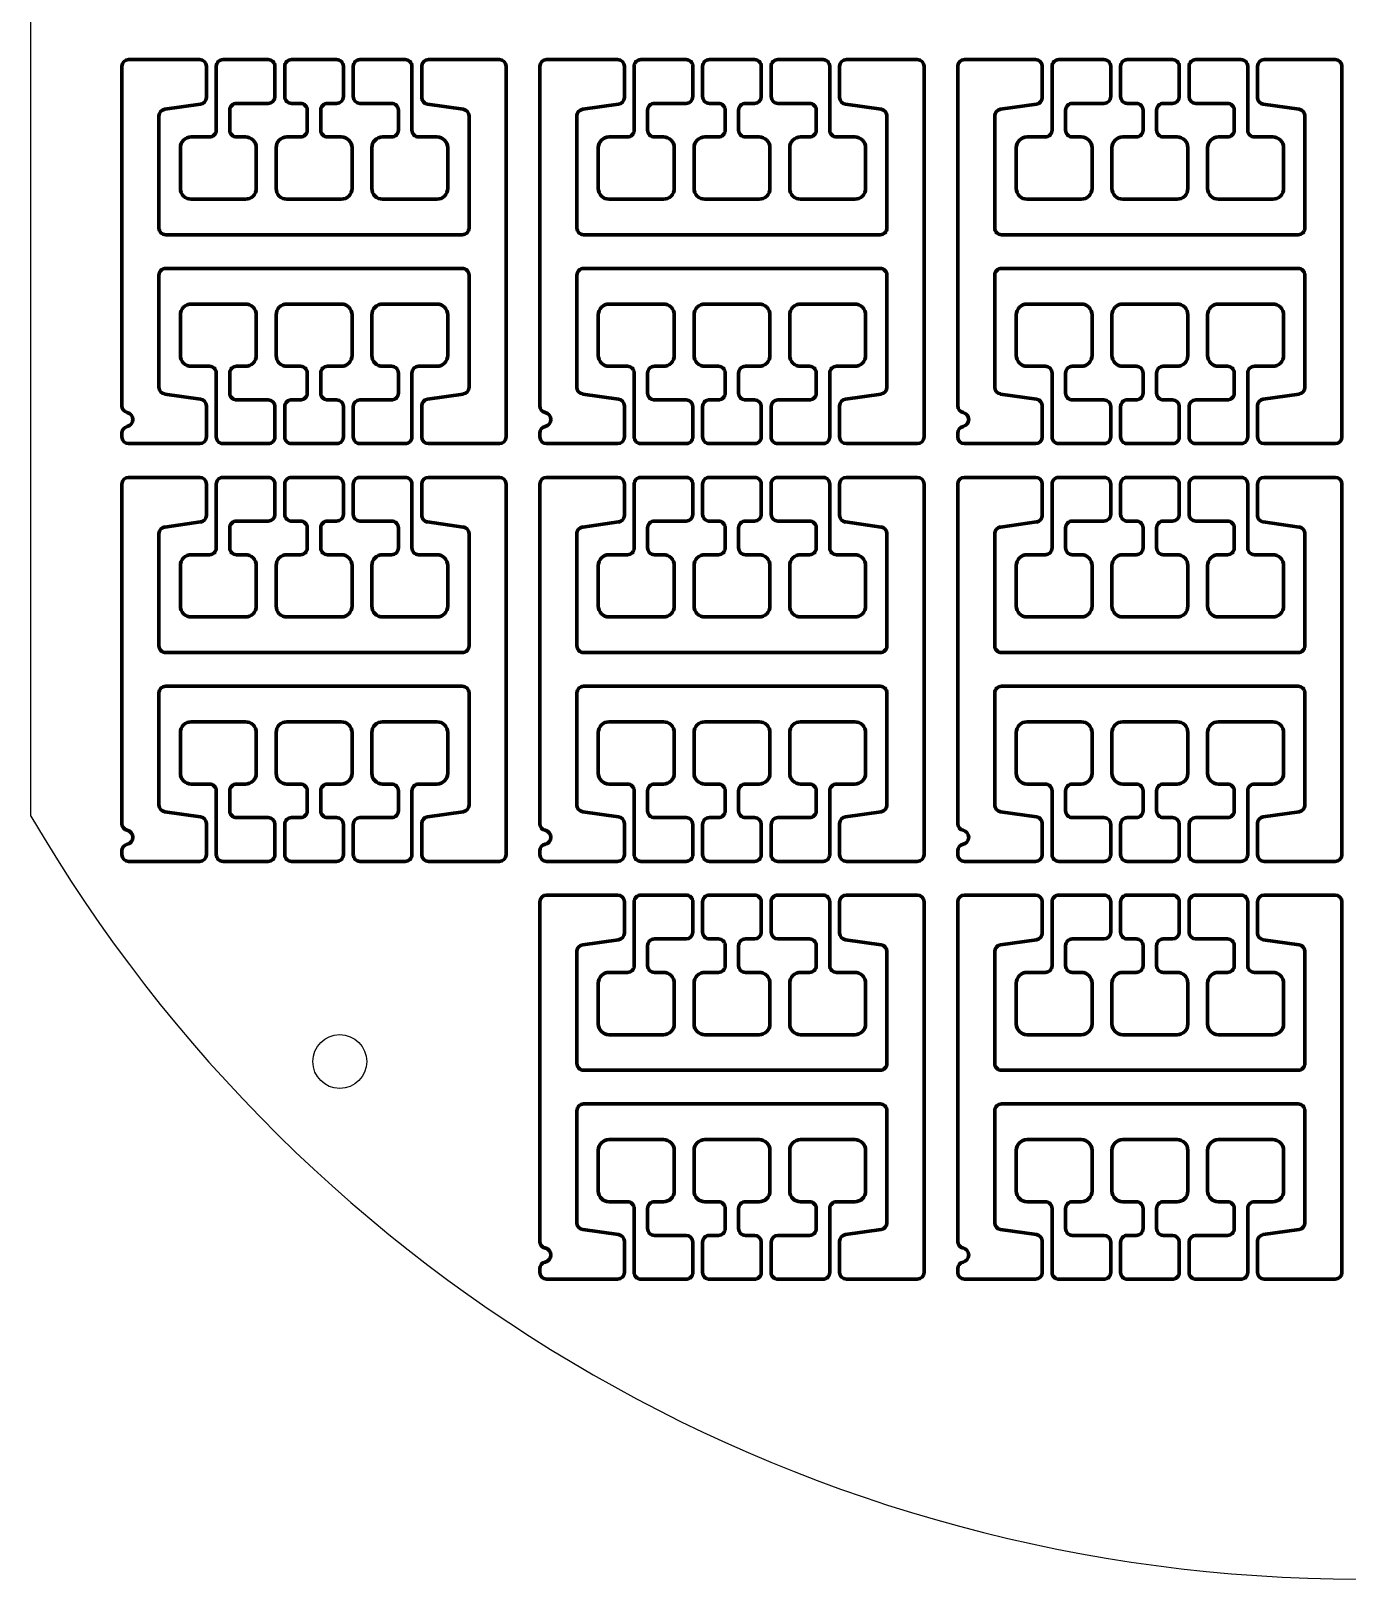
# Model space of a CAD drawing. Header units: millimetres. Extents: x 2005 to 2202, y 1694 to 1922.
# Drawn here: x 2005.4 to 2103, y 1693.7 to 1808.6 of the extents above; entities that cross this region are included whole.
import ezdxf

# ---------------------------------------------------------------- set-up
doc = ezdxf.new("R2010")
doc.units = ezdxf.units.MM
doc.layers.add('mask_hole', color=100, linetype='Continuous')
doc.layers.add('mask_outline', color=10, linetype='Continuous')
doc.layers.add('mask_stencil', color=30, linetype='Continuous', lineweight=70)

msp = doc.modelspace()

# ---------------------------------------------------------------- linework, layer by layer
at = {"layer": 'mask_hole'}
msp.add_circle((2028.3, 1732.13), 2, dxfattribs=at)
at = {"layer": 'mask_outline'}
msp.add_line((2005.39, 1750.33), (2005.39, 1865.13), dxfattribs=at)
msp.add_arc((2103.89, 1807.73), 114, 210.2314, 329.7768, dxfattribs=at)
at = {"layer": 'mask_stencil'}
for p, q in [((2012.14, 1780.78), (2012.14, 1805.98)), ((2012.64, 1806.48), (2017.91, 1806.48)), ((2018.41, 1805.98), (2018.41, 1803.66)), ((2034.38, 1805.98), (2034.38, 1803.66)), ((2040.14, 1806.48), (2034.88, 1806.48)), ((2040.64, 1778.48), (2040.64, 1805.98)), ((2043.14, 1780.78), (2043.14, 1805.98)), ((2043.64, 1806.48), (2048.91, 1806.48)), ((2049.41, 1805.98), (2049.41, 1803.66)), ((2065.38, 1805.98), (2065.38, 1803.66)), ((2071.14, 1806.48), (2065.88, 1806.48)), ((2071.64, 1778.48), (2071.64, 1805.98)), ((2074.14, 1780.78), (2074.14, 1805.98)), ((2074.64, 1806.48), (2079.91, 1806.48)), ((2080.41, 1805.98), (2080.41, 1803.66)), ((2096.38, 1805.98), (2096.38, 1803.66)), ((2102.14, 1806.48), (2096.88, 1806.48)), ((2102.64, 1778.48), (2102.64, 1805.98)), ((2015.32, 1802.79), (2017.98, 1803.17)), ((2037.46, 1802.79), (2034.81, 1803.17)), ((2046.32, 1802.79), (2048.98, 1803.17)), ((2068.46, 1802.79), (2065.81, 1803.17)), ((2077.32, 1802.79), (2079.98, 1803.17)), ((2099.46, 1802.79), (2096.81, 1803.17)), ((2014.89, 1793.98), (2014.89, 1802.3)), ((2037.89, 1793.98), (2037.89, 1802.3)), ((2045.89, 1793.98), (2045.89, 1802.3)), ((2068.89, 1793.98), (2068.89, 1802.3)), ((2076.89, 1793.98), (2076.89, 1802.3)), ((2099.89, 1793.98), (2099.89, 1802.3)), ((2015.39, 1793.48), (2037.39, 1793.48)), ((2046.39, 1793.48), (2068.39, 1793.48)), ((2077.39, 1793.48), (2099.39, 1793.48)), ((2037.39, 1790.98), (2015.39, 1790.98)), ((2068.39, 1790.98), (2046.39, 1790.98)), ((2099.39, 1790.98), (2077.39, 1790.98)), ((2014.89, 1790.48), (2014.89, 1782.16)), ((2037.89, 1790.48), (2037.89, 1782.16)), ((2045.89, 1790.48), (2045.89, 1782.16)), ((2068.89, 1790.48), (2068.89, 1782.16)), ((2076.89, 1790.48), (2076.89, 1782.16)), ((2099.89, 1790.48), (2099.89, 1782.16)), ((2015.32, 1781.66), (2017.98, 1781.29)), ((2018.41, 1778.48), (2018.41, 1780.79)), ((2034.38, 1778.48), (2034.38, 1780.79)), ((2037.46, 1781.66), (2034.81, 1781.29)), ((2046.32, 1781.66), (2048.98, 1781.29)), ((2049.41, 1778.48), (2049.41, 1780.79)), ((2065.38, 1778.48), (2065.38, 1780.79)), ((2068.46, 1781.66), (2065.81, 1781.29)), ((2077.32, 1781.66), (2079.98, 1781.29)), ((2080.41, 1778.48), (2080.41, 1780.79)), ((2096.38, 1778.48), (2096.38, 1780.79)), ((2099.46, 1781.66), (2096.81, 1781.29)), ((2012.14, 1778.48), (2012.14, 1778.76)), ((2043.14, 1778.48), (2043.14, 1778.76)), ((2074.14, 1778.48), (2074.14, 1778.76)), ((2012.64, 1777.98), (2017.91, 1777.98)), ((2040.14, 1777.98), (2034.88, 1777.98)), ((2043.64, 1777.98), (2048.91, 1777.98)), ((2071.14, 1777.98), (2065.88, 1777.98)), ((2074.64, 1777.98), (2079.91, 1777.98)), ((2102.14, 1777.98), (2096.88, 1777.98)), ((2012.14, 1749.78), (2012.14, 1774.98)), ((2012.64, 1775.48), (2017.91, 1775.48)), ((2018.41, 1774.98), (2018.41, 1772.66)), ((2034.38, 1774.98), (2034.38, 1772.66)), ((2040.14, 1775.48), (2034.88, 1775.48)), ((2040.64, 1747.48), (2040.64, 1774.98)), ((2043.14, 1749.78), (2043.14, 1774.98)), ((2043.64, 1775.48), (2048.91, 1775.48)), ((2049.41, 1774.98), (2049.41, 1772.66)), ((2065.38, 1774.98), (2065.38, 1772.66)), ((2071.14, 1775.48), (2065.88, 1775.48)), ((2071.64, 1747.48), (2071.64, 1774.98)), ((2074.14, 1749.78), (2074.14, 1774.98)), ((2074.64, 1775.48), (2079.91, 1775.48)), ((2080.41, 1774.98), (2080.41, 1772.66)), ((2096.38, 1774.98), (2096.38, 1772.66)), ((2102.14, 1775.48), (2096.88, 1775.48)), ((2102.64, 1747.48), (2102.64, 1774.98)), ((2015.32, 1771.79), (2017.98, 1772.17)), ((2037.46, 1771.79), (2034.81, 1772.17)), ((2046.32, 1771.79), (2048.98, 1772.17)), ((2068.46, 1771.79), (2065.81, 1772.17)), ((2077.32, 1771.79), (2079.98, 1772.17)), ((2099.46, 1771.79), (2096.81, 1772.17)), ((2014.89, 1762.98), (2014.89, 1771.3)), ((2037.89, 1762.98), (2037.89, 1771.3)), ((2045.89, 1762.98), (2045.89, 1771.3)), ((2068.89, 1762.98), (2068.89, 1771.3)), ((2076.89, 1762.98), (2076.89, 1771.3)), ((2099.89, 1762.98), (2099.89, 1771.3)), ((2015.39, 1762.48), (2037.39, 1762.48)), ((2046.39, 1762.48), (2068.39, 1762.48)), ((2077.39, 1762.48), (2099.39, 1762.48)), ((2037.39, 1759.98), (2015.39, 1759.98)), ((2068.39, 1759.98), (2046.39, 1759.98)), ((2099.39, 1759.98), (2077.39, 1759.98)), ((2014.89, 1759.48), (2014.89, 1751.16)), ((2037.89, 1759.48), (2037.89, 1751.16)), ((2045.89, 1759.48), (2045.89, 1751.16)), ((2068.89, 1759.48), (2068.89, 1751.16)), ((2076.89, 1759.48), (2076.89, 1751.16)), ((2099.89, 1759.48), (2099.89, 1751.16)), ((2015.32, 1750.66), (2017.98, 1750.29)), ((2018.41, 1747.48), (2018.41, 1749.79)), ((2034.38, 1747.48), (2034.38, 1749.79)), ((2037.46, 1750.66), (2034.81, 1750.29)), ((2046.32, 1750.66), (2048.98, 1750.29)), ((2049.41, 1747.48), (2049.41, 1749.79)), ((2065.38, 1747.48), (2065.38, 1749.79)), ((2068.46, 1750.66), (2065.81, 1750.29)), ((2077.32, 1750.66), (2079.98, 1750.29)), ((2080.41, 1747.48), (2080.41, 1749.79)), ((2096.38, 1747.48), (2096.38, 1749.79)), ((2099.46, 1750.66), (2096.81, 1750.29)), ((2012.14, 1747.48), (2012.14, 1747.76)), ((2043.14, 1747.48), (2043.14, 1747.76)), ((2074.14, 1747.48), (2074.14, 1747.76)), ((2012.64, 1746.98), (2017.91, 1746.98)), ((2040.14, 1746.98), (2034.88, 1746.98)), ((2043.64, 1746.98), (2048.91, 1746.98)), ((2071.14, 1746.98), (2065.88, 1746.98)), ((2074.64, 1746.98), (2079.91, 1746.98)), ((2102.14, 1746.98), (2096.88, 1746.98)), ((2043.14, 1718.78), (2043.14, 1743.98)), ((2043.64, 1744.48), (2048.91, 1744.48)), ((2049.41, 1743.98), (2049.41, 1741.66)), ((2065.38, 1743.98), (2065.38, 1741.66)), ((2071.14, 1744.48), (2065.88, 1744.48)), ((2071.64, 1716.48), (2071.64, 1743.98)), ((2074.14, 1718.78), (2074.14, 1743.98)), ((2074.64, 1744.48), (2079.91, 1744.48)), ((2080.41, 1743.98), (2080.41, 1741.66)), ((2096.38, 1743.98), (2096.38, 1741.66)), ((2102.14, 1744.48), (2096.88, 1744.48)), ((2102.64, 1716.48), (2102.64, 1743.98)), ((2046.32, 1740.79), (2048.98, 1741.17)), ((2068.46, 1740.79), (2065.81, 1741.17)), ((2077.32, 1740.79), (2079.98, 1741.17)), ((2099.46, 1740.79), (2096.81, 1741.17)), ((2045.89, 1731.98), (2045.89, 1740.3)), ((2068.89, 1731.98), (2068.89, 1740.3)), ((2076.89, 1731.98), (2076.89, 1740.3)), ((2099.89, 1731.98), (2099.89, 1740.3)), ((2046.39, 1731.48), (2068.39, 1731.48)), ((2077.39, 1731.48), (2099.39, 1731.48)), ((2068.39, 1728.98), (2046.39, 1728.98)), ((2099.39, 1728.98), (2077.39, 1728.98)), ((2045.89, 1728.48), (2045.89, 1720.16)), ((2068.89, 1728.48), (2068.89, 1720.16)), ((2076.89, 1728.48), (2076.89, 1720.16)), ((2099.89, 1728.48), (2099.89, 1720.16)), ((2046.32, 1719.66), (2048.98, 1719.29)), ((2049.41, 1716.48), (2049.41, 1718.79)), ((2065.38, 1716.48), (2065.38, 1718.79)), ((2068.46, 1719.66), (2065.81, 1719.29)), ((2077.32, 1719.66), (2079.98, 1719.29)), ((2080.41, 1716.48), (2080.41, 1718.79)), ((2096.38, 1716.48), (2096.38, 1718.79)), ((2099.46, 1719.66), (2096.81, 1719.29)), ((2043.14, 1716.48), (2043.14, 1716.76)), ((2074.14, 1716.48), (2074.14, 1716.76)), ((2043.64, 1715.98), (2048.91, 1715.98)), ((2071.14, 1715.98), (2065.88, 1715.98)), ((2074.64, 1715.98), (2079.91, 1715.98)), ((2102.14, 1715.98), (2096.88, 1715.98))]:
    msp.add_line(p, q, dxfattribs=at)
for points in [[(2021.31, 1796.12), (2017.28, 1796.12, -0.414214), (2016.48, 1796.92), (2016.48, 1799.94, -0.414214), (2017.28, 1800.74), (2018.64, 1800.74, 0.414214), (2019.14, 1801.24), (2019.14, 1802.73), (2019.14, 1803.23), (2019.14, 1805.98, -0.414214), (2019.64, 1806.48), (2022.99, 1806.48, -0.414214), (2023.49, 1805.98), (2023.49, 1803.73, -0.414213), (2022.99, 1803.23), (2020.64, 1803.23, 0.414214), (2020.14, 1802.73), (2020.14, 1801.24, 0.414214), (2020.64, 1800.74), (2021.31, 1800.74, -0.414214), (2022.11, 1799.94), (2022.11, 1796.92, -0.414214)], [(2028.41, 1796.12), (2024.38, 1796.12, -0.414214), (2023.58, 1796.92), (2023.58, 1799.94, -0.414214), (2024.38, 1800.74), (2025.39, 1800.74, 0.414214), (2025.89, 1801.24), (2025.89, 1802.73, 0.414214), (2025.39, 1803.23), (2024.72, 1803.23, -0.414214), (2024.22, 1803.73), (2024.22, 1805.98, -0.414214), (2024.72, 1806.48), (2028.07, 1806.48, -0.414214), (2028.57, 1805.98), (2028.57, 1803.73, -0.414213), (2028.07, 1803.23), (2027.39, 1803.23, 0.414214), (2026.89, 1802.73), (2026.89, 1801.24, 0.414214), (2027.39, 1800.74), (2028.41, 1800.74, -0.414214), (2029.21, 1799.94), (2029.21, 1796.92, -0.414214)], [(2031.48, 1796.12), (2035.51, 1796.12, 0.414214), (2036.31, 1796.92), (2036.31, 1799.94, 0.414214), (2035.51, 1800.74), (2034.15, 1800.74, -0.414214), (2033.65, 1801.24), (2033.65, 1802.73), (2033.65, 1803.23), (2033.65, 1805.98, 0.414214), (2033.15, 1806.48), (2029.8, 1806.48, 0.414214), (2029.3, 1805.98), (2029.3, 1803.73, 0.414213), (2029.8, 1803.23), (2032.15, 1803.23, -0.414214), (2032.65, 1802.73), (2032.65, 1801.24, -0.414214), (2032.15, 1800.74), (2031.48, 1800.74, 0.414214), (2030.68, 1799.94), (2030.68, 1796.92, 0.414214)], [(2052.31, 1796.12), (2048.28, 1796.12, -0.414214), (2047.48, 1796.92), (2047.48, 1799.94, -0.414214), (2048.28, 1800.74), (2049.64, 1800.74, 0.414214), (2050.14, 1801.24), (2050.14, 1802.73), (2050.14, 1803.23), (2050.14, 1805.98, -0.414214), (2050.64, 1806.48), (2053.99, 1806.48, -0.414214), (2054.49, 1805.98), (2054.49, 1803.73, -0.414213), (2053.99, 1803.23), (2051.64, 1803.23, 0.414214), (2051.14, 1802.73), (2051.14, 1801.24, 0.414214), (2051.64, 1800.74), (2052.31, 1800.74, -0.414214), (2053.11, 1799.94), (2053.11, 1796.92, -0.414214)], [(2059.41, 1796.12), (2055.38, 1796.12, -0.414214), (2054.58, 1796.92), (2054.58, 1799.94, -0.414214), (2055.38, 1800.74), (2056.39, 1800.74, 0.414214), (2056.89, 1801.24), (2056.89, 1802.73, 0.414214), (2056.39, 1803.23), (2055.72, 1803.23, -0.414214), (2055.22, 1803.73), (2055.22, 1805.98, -0.414214), (2055.72, 1806.48), (2059.07, 1806.48, -0.414214), (2059.57, 1805.98), (2059.57, 1803.73, -0.414213), (2059.07, 1803.23), (2058.39, 1803.23, 0.414214), (2057.89, 1802.73), (2057.89, 1801.24, 0.414214), (2058.39, 1800.74), (2059.41, 1800.74, -0.414214), (2060.21, 1799.94), (2060.21, 1796.92, -0.414214)], [(2062.48, 1796.12), (2066.51, 1796.12, 0.414214), (2067.31, 1796.92), (2067.31, 1799.94, 0.414214), (2066.51, 1800.74), (2065.15, 1800.74, -0.414214), (2064.65, 1801.24), (2064.65, 1802.73), (2064.65, 1803.23), (2064.65, 1805.98, 0.414214), (2064.15, 1806.48), (2060.8, 1806.48, 0.414214), (2060.3, 1805.98), (2060.3, 1803.73, 0.414213), (2060.8, 1803.23), (2063.15, 1803.23, -0.414214), (2063.65, 1802.73), (2063.65, 1801.24, -0.414214), (2063.15, 1800.74), (2062.48, 1800.74, 0.414214), (2061.68, 1799.94), (2061.68, 1796.92, 0.414214)], [(2083.31, 1796.12), (2079.28, 1796.12, -0.414214), (2078.48, 1796.92), (2078.48, 1799.94, -0.414214), (2079.28, 1800.74), (2080.64, 1800.74, 0.414214), (2081.14, 1801.24), (2081.14, 1802.73), (2081.14, 1803.23), (2081.14, 1805.98, -0.414214), (2081.64, 1806.48), (2084.99, 1806.48, -0.414214), (2085.49, 1805.98), (2085.49, 1803.73, -0.414213), (2084.99, 1803.23), (2082.64, 1803.23, 0.414214), (2082.14, 1802.73), (2082.14, 1801.24, 0.414214), (2082.64, 1800.74), (2083.31, 1800.74, -0.414214), (2084.11, 1799.94), (2084.11, 1796.92, -0.414214)], [(2090.41, 1796.12), (2086.38, 1796.12, -0.414214), (2085.58, 1796.92), (2085.58, 1799.94, -0.414214), (2086.38, 1800.74), (2087.39, 1800.74, 0.414214), (2087.89, 1801.24), (2087.89, 1802.73, 0.414214), (2087.39, 1803.23), (2086.72, 1803.23, -0.414214), (2086.22, 1803.73), (2086.22, 1805.98, -0.414214), (2086.72, 1806.48), (2090.07, 1806.48, -0.414214), (2090.57, 1805.98), (2090.57, 1803.73, -0.414213), (2090.07, 1803.23), (2089.39, 1803.23, 0.414214), (2088.89, 1802.73), (2088.89, 1801.24, 0.414214), (2089.39, 1800.74), (2090.41, 1800.74, -0.414214), (2091.21, 1799.94), (2091.21, 1796.92, -0.414214)], [(2093.48, 1796.12), (2097.51, 1796.12, 0.414214), (2098.31, 1796.92), (2098.31, 1799.94, 0.414214), (2097.51, 1800.74), (2096.15, 1800.74, -0.414214), (2095.65, 1801.24), (2095.65, 1802.73), (2095.65, 1803.23), (2095.65, 1805.98, 0.414214), (2095.15, 1806.48), (2091.8, 1806.48, 0.414214), (2091.3, 1805.98), (2091.3, 1803.73, 0.414213), (2091.8, 1803.23), (2094.15, 1803.23, -0.414214), (2094.65, 1802.73), (2094.65, 1801.24, -0.414214), (2094.15, 1800.74), (2093.48, 1800.74, 0.414214), (2092.68, 1799.94), (2092.68, 1796.92, 0.414214)], [(2021.31, 1788.34), (2017.28, 1788.34, 0.414214), (2016.48, 1787.54), (2016.48, 1784.52, 0.414214), (2017.28, 1783.72), (2018.64, 1783.72, -0.414214), (2019.14, 1783.22), (2019.14, 1781.73), (2019.14, 1781.23), (2019.14, 1778.48, 0.414214), (2019.64, 1777.98), (2022.99, 1777.98, 0.414214), (2023.49, 1778.48), (2023.49, 1780.73, 0.414213), (2022.99, 1781.23), (2020.64, 1781.23, -0.414214), (2020.14, 1781.73), (2020.14, 1783.22, -0.414214), (2020.64, 1783.72), (2021.31, 1783.72, 0.414214), (2022.11, 1784.52), (2022.11, 1787.54, 0.414214)], [(2028.41, 1788.34), (2024.38, 1788.34, 0.414214), (2023.58, 1787.54), (2023.58, 1784.52, 0.414214), (2024.38, 1783.72), (2025.39, 1783.72, -0.414214), (2025.89, 1783.22), (2025.89, 1781.73, -0.414214), (2025.39, 1781.23), (2024.72, 1781.23, 0.414214), (2024.22, 1780.73), (2024.22, 1778.48, 0.414214), (2024.72, 1777.98), (2028.07, 1777.98, 0.414214), (2028.57, 1778.48), (2028.57, 1780.73, 0.414213), (2028.07, 1781.23), (2027.39, 1781.23, -0.414214), (2026.89, 1781.73), (2026.89, 1783.22, -0.414214), (2027.39, 1783.72), (2028.41, 1783.72, 0.414214), (2029.21, 1784.52), (2029.21, 1787.54, 0.414214)], [(2031.48, 1788.34), (2035.51, 1788.34, -0.414214), (2036.31, 1787.54), (2036.31, 1784.52, -0.414214), (2035.51, 1783.72), (2034.15, 1783.72, 0.414214), (2033.65, 1783.22), (2033.65, 1781.73), (2033.65, 1781.23), (2033.65, 1778.48, -0.414214), (2033.15, 1777.98), (2029.8, 1777.98, -0.414214), (2029.3, 1778.48), (2029.3, 1780.73, -0.414213), (2029.8, 1781.23), (2032.15, 1781.23, 0.414214), (2032.65, 1781.73), (2032.65, 1783.22, 0.414214), (2032.15, 1783.72), (2031.48, 1783.72, -0.414214), (2030.68, 1784.52), (2030.68, 1787.54, -0.414214)], [(2052.31, 1788.34), (2048.28, 1788.34, 0.414214), (2047.48, 1787.54), (2047.48, 1784.52, 0.414214), (2048.28, 1783.72), (2049.64, 1783.72, -0.414214), (2050.14, 1783.22), (2050.14, 1781.73), (2050.14, 1781.23), (2050.14, 1778.48, 0.414214), (2050.64, 1777.98), (2053.99, 1777.98, 0.414214), (2054.49, 1778.48), (2054.49, 1780.73, 0.414213), (2053.99, 1781.23), (2051.64, 1781.23, -0.414214), (2051.14, 1781.73), (2051.14, 1783.22, -0.414214), (2051.64, 1783.72), (2052.31, 1783.72, 0.414214), (2053.11, 1784.52), (2053.11, 1787.54, 0.414214)], [(2059.41, 1788.34), (2055.38, 1788.34, 0.414214), (2054.58, 1787.54), (2054.58, 1784.52, 0.414214), (2055.38, 1783.72), (2056.39, 1783.72, -0.414214), (2056.89, 1783.22), (2056.89, 1781.73, -0.414214), (2056.39, 1781.23), (2055.72, 1781.23, 0.414214), (2055.22, 1780.73), (2055.22, 1778.48, 0.414214), (2055.72, 1777.98), (2059.07, 1777.98, 0.414214), (2059.57, 1778.48), (2059.57, 1780.73, 0.414213), (2059.07, 1781.23), (2058.39, 1781.23, -0.414214), (2057.89, 1781.73), (2057.89, 1783.22, -0.414214), (2058.39, 1783.72), (2059.41, 1783.72, 0.414214), (2060.21, 1784.52), (2060.21, 1787.54, 0.414214)], [(2062.48, 1788.34), (2066.51, 1788.34, -0.414214), (2067.31, 1787.54), (2067.31, 1784.52, -0.414214), (2066.51, 1783.72), (2065.15, 1783.72, 0.414214), (2064.65, 1783.22), (2064.65, 1781.73), (2064.65, 1781.23), (2064.65, 1778.48, -0.414214), (2064.15, 1777.98), (2060.8, 1777.98, -0.414214), (2060.3, 1778.48), (2060.3, 1780.73, -0.414213), (2060.8, 1781.23), (2063.15, 1781.23, 0.414214), (2063.65, 1781.73), (2063.65, 1783.22, 0.414214), (2063.15, 1783.72), (2062.48, 1783.72, -0.414214), (2061.68, 1784.52), (2061.68, 1787.54, -0.414214)], [(2083.31, 1788.34), (2079.28, 1788.34, 0.414214), (2078.48, 1787.54), (2078.48, 1784.52, 0.414214), (2079.28, 1783.72), (2080.64, 1783.72, -0.414214), (2081.14, 1783.22), (2081.14, 1781.73), (2081.14, 1781.23), (2081.14, 1778.48, 0.414214), (2081.64, 1777.98), (2084.99, 1777.98, 0.414214), (2085.49, 1778.48), (2085.49, 1780.73, 0.414213), (2084.99, 1781.23), (2082.64, 1781.23, -0.414214), (2082.14, 1781.73), (2082.14, 1783.22, -0.414214), (2082.64, 1783.72), (2083.31, 1783.72, 0.414214), (2084.11, 1784.52), (2084.11, 1787.54, 0.414214)], [(2090.41, 1788.34), (2086.38, 1788.34, 0.414214), (2085.58, 1787.54), (2085.58, 1784.52, 0.414214), (2086.38, 1783.72), (2087.39, 1783.72, -0.414214), (2087.89, 1783.22), (2087.89, 1781.73, -0.414214), (2087.39, 1781.23), (2086.72, 1781.23, 0.414214), (2086.22, 1780.73), (2086.22, 1778.48, 0.414214), (2086.72, 1777.98), (2090.07, 1777.98, 0.414214), (2090.57, 1778.48), (2090.57, 1780.73, 0.414213), (2090.07, 1781.23), (2089.39, 1781.23, -0.414214), (2088.89, 1781.73), (2088.89, 1783.22, -0.414214), (2089.39, 1783.72), (2090.41, 1783.72, 0.414214), (2091.21, 1784.52), (2091.21, 1787.54, 0.414214)], [(2093.48, 1788.34), (2097.51, 1788.34, -0.414214), (2098.31, 1787.54), (2098.31, 1784.52, -0.414214), (2097.51, 1783.72), (2096.15, 1783.72, 0.414214), (2095.65, 1783.22), (2095.65, 1781.73), (2095.65, 1781.23), (2095.65, 1778.48, -0.414214), (2095.15, 1777.98), (2091.8, 1777.98, -0.414214), (2091.3, 1778.48), (2091.3, 1780.73, -0.414213), (2091.8, 1781.23), (2094.15, 1781.23, 0.414214), (2094.65, 1781.73), (2094.65, 1783.22, 0.414214), (2094.15, 1783.72), (2093.48, 1783.72, -0.414214), (2092.68, 1784.52), (2092.68, 1787.54, -0.414214)], [(2021.31, 1765.12), (2017.28, 1765.12, -0.414214), (2016.48, 1765.92), (2016.48, 1768.94, -0.414214), (2017.28, 1769.74), (2018.64, 1769.74, 0.414214), (2019.14, 1770.24), (2019.14, 1771.73), (2019.14, 1772.23), (2019.14, 1774.98, -0.414214), (2019.64, 1775.48), (2022.99, 1775.48, -0.414214), (2023.49, 1774.98), (2023.49, 1772.73, -0.414213), (2022.99, 1772.23), (2020.64, 1772.23, 0.414214), (2020.14, 1771.73), (2020.14, 1770.24, 0.414214), (2020.64, 1769.74), (2021.31, 1769.74, -0.414214), (2022.11, 1768.94), (2022.11, 1765.92, -0.414214)], [(2028.41, 1765.12), (2024.38, 1765.12, -0.414214), (2023.58, 1765.92), (2023.58, 1768.94, -0.414214), (2024.38, 1769.74), (2025.39, 1769.74, 0.414214), (2025.89, 1770.24), (2025.89, 1771.73, 0.414214), (2025.39, 1772.23), (2024.72, 1772.23, -0.414214), (2024.22, 1772.73), (2024.22, 1774.98, -0.414214), (2024.72, 1775.48), (2028.07, 1775.48, -0.414214), (2028.57, 1774.98), (2028.57, 1772.73, -0.414213), (2028.07, 1772.23), (2027.39, 1772.23, 0.414214), (2026.89, 1771.73), (2026.89, 1770.24, 0.414214), (2027.39, 1769.74), (2028.41, 1769.74, -0.414214), (2029.21, 1768.94), (2029.21, 1765.92, -0.414214)], [(2031.48, 1765.12), (2035.51, 1765.12, 0.414214), (2036.31, 1765.92), (2036.31, 1768.94, 0.414214), (2035.51, 1769.74), (2034.15, 1769.74, -0.414214), (2033.65, 1770.24), (2033.65, 1771.73), (2033.65, 1772.23), (2033.65, 1774.98, 0.414214), (2033.15, 1775.48), (2029.8, 1775.48, 0.414214), (2029.3, 1774.98), (2029.3, 1772.73, 0.414213), (2029.8, 1772.23), (2032.15, 1772.23, -0.414214), (2032.65, 1771.73), (2032.65, 1770.24, -0.414214), (2032.15, 1769.74), (2031.48, 1769.74, 0.414214), (2030.68, 1768.94), (2030.68, 1765.92, 0.414214)], [(2052.31, 1765.12), (2048.28, 1765.12, -0.414214), (2047.48, 1765.92), (2047.48, 1768.94, -0.414214), (2048.28, 1769.74), (2049.64, 1769.74, 0.414214), (2050.14, 1770.24), (2050.14, 1771.73), (2050.14, 1772.23), (2050.14, 1774.98, -0.414214), (2050.64, 1775.48), (2053.99, 1775.48, -0.414214), (2054.49, 1774.98), (2054.49, 1772.73, -0.414213), (2053.99, 1772.23), (2051.64, 1772.23, 0.414214), (2051.14, 1771.73), (2051.14, 1770.24, 0.414214), (2051.64, 1769.74), (2052.31, 1769.74, -0.414214), (2053.11, 1768.94), (2053.11, 1765.92, -0.414214)], [(2059.41, 1765.12), (2055.38, 1765.12, -0.414214), (2054.58, 1765.92), (2054.58, 1768.94, -0.414214), (2055.38, 1769.74), (2056.39, 1769.74, 0.414214), (2056.89, 1770.24), (2056.89, 1771.73, 0.414214), (2056.39, 1772.23), (2055.72, 1772.23, -0.414214), (2055.22, 1772.73), (2055.22, 1774.98, -0.414214), (2055.72, 1775.48), (2059.07, 1775.48, -0.414214), (2059.57, 1774.98), (2059.57, 1772.73, -0.414213), (2059.07, 1772.23), (2058.39, 1772.23, 0.414214), (2057.89, 1771.73), (2057.89, 1770.24, 0.414214), (2058.39, 1769.74), (2059.41, 1769.74, -0.414214), (2060.21, 1768.94), (2060.21, 1765.92, -0.414214)], [(2062.48, 1765.12), (2066.51, 1765.12, 0.414214), (2067.31, 1765.92), (2067.31, 1768.94, 0.414214), (2066.51, 1769.74), (2065.15, 1769.74, -0.414214), (2064.65, 1770.24), (2064.65, 1771.73), (2064.65, 1772.23), (2064.65, 1774.98, 0.414214), (2064.15, 1775.48), (2060.8, 1775.48, 0.414214), (2060.3, 1774.98), (2060.3, 1772.73, 0.414213), (2060.8, 1772.23), (2063.15, 1772.23, -0.414214), (2063.65, 1771.73), (2063.65, 1770.24, -0.414214), (2063.15, 1769.74), (2062.48, 1769.74, 0.414214), (2061.68, 1768.94), (2061.68, 1765.92, 0.414214)], [(2083.31, 1765.12), (2079.28, 1765.12, -0.414214), (2078.48, 1765.92), (2078.48, 1768.94, -0.414214), (2079.28, 1769.74), (2080.64, 1769.74, 0.414214), (2081.14, 1770.24), (2081.14, 1771.73), (2081.14, 1772.23), (2081.14, 1774.98, -0.414214), (2081.64, 1775.48), (2084.99, 1775.48, -0.414214), (2085.49, 1774.98), (2085.49, 1772.73, -0.414213), (2084.99, 1772.23), (2082.64, 1772.23, 0.414214), (2082.14, 1771.73), (2082.14, 1770.24, 0.414214), (2082.64, 1769.74), (2083.31, 1769.74, -0.414214), (2084.11, 1768.94), (2084.11, 1765.92, -0.414214)], [(2090.41, 1765.12), (2086.38, 1765.12, -0.414214), (2085.58, 1765.92), (2085.58, 1768.94, -0.414214), (2086.38, 1769.74), (2087.39, 1769.74, 0.414214), (2087.89, 1770.24), (2087.89, 1771.73, 0.414214), (2087.39, 1772.23), (2086.72, 1772.23, -0.414214), (2086.22, 1772.73), (2086.22, 1774.98, -0.414214), (2086.72, 1775.48), (2090.07, 1775.48, -0.414214), (2090.57, 1774.98), (2090.57, 1772.73, -0.414213), (2090.07, 1772.23), (2089.39, 1772.23, 0.414214), (2088.89, 1771.73), (2088.89, 1770.24, 0.414214), (2089.39, 1769.74), (2090.41, 1769.74, -0.414214), (2091.21, 1768.94), (2091.21, 1765.92, -0.414214)], [(2093.48, 1765.12), (2097.51, 1765.12, 0.414214), (2098.31, 1765.92), (2098.31, 1768.94, 0.414214), (2097.51, 1769.74), (2096.15, 1769.74, -0.414214), (2095.65, 1770.24), (2095.65, 1771.73), (2095.65, 1772.23), (2095.65, 1774.98, 0.414214), (2095.15, 1775.48), (2091.8, 1775.48, 0.414214), (2091.3, 1774.98), (2091.3, 1772.73, 0.414213), (2091.8, 1772.23), (2094.15, 1772.23, -0.414214), (2094.65, 1771.73), (2094.65, 1770.24, -0.414214), (2094.15, 1769.74), (2093.48, 1769.74, 0.414214), (2092.68, 1768.94), (2092.68, 1765.92, 0.414214)], [(2021.31, 1757.34), (2017.28, 1757.34, 0.414214), (2016.48, 1756.54), (2016.48, 1753.52, 0.414214), (2017.28, 1752.72), (2018.64, 1752.72, -0.414214), (2019.14, 1752.22), (2019.14, 1750.73), (2019.14, 1750.23), (2019.14, 1747.48, 0.414214), (2019.64, 1746.98), (2022.99, 1746.98, 0.414214), (2023.49, 1747.48), (2023.49, 1749.73, 0.414213), (2022.99, 1750.23), (2020.64, 1750.23, -0.414214), (2020.14, 1750.73), (2020.14, 1752.22, -0.414214), (2020.64, 1752.72), (2021.31, 1752.72, 0.414214), (2022.11, 1753.52), (2022.11, 1756.54, 0.414214)], [(2028.41, 1757.34), (2024.38, 1757.34, 0.414214), (2023.58, 1756.54), (2023.58, 1753.52, 0.414214), (2024.38, 1752.72), (2025.39, 1752.72, -0.414214), (2025.89, 1752.22), (2025.89, 1750.73, -0.414214), (2025.39, 1750.23), (2024.72, 1750.23, 0.414214), (2024.22, 1749.73), (2024.22, 1747.48, 0.414214), (2024.72, 1746.98), (2028.07, 1746.98, 0.414214), (2028.57, 1747.48), (2028.57, 1749.73, 0.414213), (2028.07, 1750.23), (2027.39, 1750.23, -0.414214), (2026.89, 1750.73), (2026.89, 1752.22, -0.414214), (2027.39, 1752.72), (2028.41, 1752.72, 0.414214), (2029.21, 1753.52), (2029.21, 1756.54, 0.414214)], [(2031.48, 1757.34), (2035.51, 1757.34, -0.414214), (2036.31, 1756.54), (2036.31, 1753.52, -0.414214), (2035.51, 1752.72), (2034.15, 1752.72, 0.414214), (2033.65, 1752.22), (2033.65, 1750.73), (2033.65, 1750.23), (2033.65, 1747.48, -0.414214), (2033.15, 1746.98), (2029.8, 1746.98, -0.414214), (2029.3, 1747.48), (2029.3, 1749.73, -0.414213), (2029.8, 1750.23), (2032.15, 1750.23, 0.414214), (2032.65, 1750.73), (2032.65, 1752.22, 0.414214), (2032.15, 1752.72), (2031.48, 1752.72, -0.414214), (2030.68, 1753.52), (2030.68, 1756.54, -0.414214)], [(2052.31, 1757.34), (2048.28, 1757.34, 0.414214), (2047.48, 1756.54), (2047.48, 1753.52, 0.414214), (2048.28, 1752.72), (2049.64, 1752.72, -0.414214), (2050.14, 1752.22), (2050.14, 1750.73), (2050.14, 1750.23), (2050.14, 1747.48, 0.414214), (2050.64, 1746.98), (2053.99, 1746.98, 0.414214), (2054.49, 1747.48), (2054.49, 1749.73, 0.414213), (2053.99, 1750.23), (2051.64, 1750.23, -0.414214), (2051.14, 1750.73), (2051.14, 1752.22, -0.414214), (2051.64, 1752.72), (2052.31, 1752.72, 0.414214), (2053.11, 1753.52), (2053.11, 1756.54, 0.414214)], [(2059.41, 1757.34), (2055.38, 1757.34, 0.414214), (2054.58, 1756.54), (2054.58, 1753.52, 0.414214), (2055.38, 1752.72), (2056.39, 1752.72, -0.414214), (2056.89, 1752.22), (2056.89, 1750.73, -0.414214), (2056.39, 1750.23), (2055.72, 1750.23, 0.414214), (2055.22, 1749.73), (2055.22, 1747.48, 0.414214), (2055.72, 1746.98), (2059.07, 1746.98, 0.414214), (2059.57, 1747.48), (2059.57, 1749.73, 0.414213), (2059.07, 1750.23), (2058.39, 1750.23, -0.414214), (2057.89, 1750.73), (2057.89, 1752.22, -0.414214), (2058.39, 1752.72), (2059.41, 1752.72, 0.414214), (2060.21, 1753.52), (2060.21, 1756.54, 0.414214)], [(2062.48, 1757.34), (2066.51, 1757.34, -0.414214), (2067.31, 1756.54), (2067.31, 1753.52, -0.414214), (2066.51, 1752.72), (2065.15, 1752.72, 0.414214), (2064.65, 1752.22), (2064.65, 1750.73), (2064.65, 1750.23), (2064.65, 1747.48, -0.414214), (2064.15, 1746.98), (2060.8, 1746.98, -0.414214), (2060.3, 1747.48), (2060.3, 1749.73, -0.414213), (2060.8, 1750.23), (2063.15, 1750.23, 0.414214), (2063.65, 1750.73), (2063.65, 1752.22, 0.414214), (2063.15, 1752.72), (2062.48, 1752.72, -0.414214), (2061.68, 1753.52), (2061.68, 1756.54, -0.414214)], [(2083.31, 1757.34), (2079.28, 1757.34, 0.414214), (2078.48, 1756.54), (2078.48, 1753.52, 0.414214), (2079.28, 1752.72), (2080.64, 1752.72, -0.414214), (2081.14, 1752.22), (2081.14, 1750.73), (2081.14, 1750.23), (2081.14, 1747.48, 0.414214), (2081.64, 1746.98), (2084.99, 1746.98, 0.414214), (2085.49, 1747.48), (2085.49, 1749.73, 0.414213), (2084.99, 1750.23), (2082.64, 1750.23, -0.414214), (2082.14, 1750.73), (2082.14, 1752.22, -0.414214), (2082.64, 1752.72), (2083.31, 1752.72, 0.414214), (2084.11, 1753.52), (2084.11, 1756.54, 0.414214)], [(2090.41, 1757.34), (2086.38, 1757.34, 0.414214), (2085.58, 1756.54), (2085.58, 1753.52, 0.414214), (2086.38, 1752.72), (2087.39, 1752.72, -0.414214), (2087.89, 1752.22), (2087.89, 1750.73, -0.414214), (2087.39, 1750.23), (2086.72, 1750.23, 0.414214), (2086.22, 1749.73), (2086.22, 1747.48, 0.414214), (2086.72, 1746.98), (2090.07, 1746.98, 0.414214), (2090.57, 1747.48), (2090.57, 1749.73, 0.414213), (2090.07, 1750.23), (2089.39, 1750.23, -0.414214), (2088.89, 1750.73), (2088.89, 1752.22, -0.414214), (2089.39, 1752.72), (2090.41, 1752.72, 0.414214), (2091.21, 1753.52), (2091.21, 1756.54, 0.414214)], [(2093.48, 1757.34), (2097.51, 1757.34, -0.414214), (2098.31, 1756.54), (2098.31, 1753.52, -0.414214), (2097.51, 1752.72), (2096.15, 1752.72, 0.414214), (2095.65, 1752.22), (2095.65, 1750.73), (2095.65, 1750.23), (2095.65, 1747.48, -0.414214), (2095.15, 1746.98), (2091.8, 1746.98, -0.414214), (2091.3, 1747.48), (2091.3, 1749.73, -0.414213), (2091.8, 1750.23), (2094.15, 1750.23, 0.414214), (2094.65, 1750.73), (2094.65, 1752.22, 0.414214), (2094.15, 1752.72), (2093.48, 1752.72, -0.414214), (2092.68, 1753.52), (2092.68, 1756.54, -0.414214)], [(2052.31, 1734.12), (2048.28, 1734.12, -0.414214), (2047.48, 1734.92), (2047.48, 1737.94, -0.414214), (2048.28, 1738.74), (2049.64, 1738.74, 0.414214), (2050.14, 1739.24), (2050.14, 1740.73), (2050.14, 1741.23), (2050.14, 1743.98, -0.414214), (2050.64, 1744.48), (2053.99, 1744.48, -0.414214), (2054.49, 1743.98), (2054.49, 1741.73, -0.414213), (2053.99, 1741.23), (2051.64, 1741.23, 0.414214), (2051.14, 1740.73), (2051.14, 1739.24, 0.414214), (2051.64, 1738.74), (2052.31, 1738.74, -0.414214), (2053.11, 1737.94), (2053.11, 1734.92, -0.414214)], [(2059.41, 1734.12), (2055.38, 1734.12, -0.414214), (2054.58, 1734.92), (2054.58, 1737.94, -0.414214), (2055.38, 1738.74), (2056.39, 1738.74, 0.414214), (2056.89, 1739.24), (2056.89, 1740.73, 0.414214), (2056.39, 1741.23), (2055.72, 1741.23, -0.414214), (2055.22, 1741.73), (2055.22, 1743.98, -0.414214), (2055.72, 1744.48), (2059.07, 1744.48, -0.414214), (2059.57, 1743.98), (2059.57, 1741.73, -0.414213), (2059.07, 1741.23), (2058.39, 1741.23, 0.414214), (2057.89, 1740.73), (2057.89, 1739.24, 0.414214), (2058.39, 1738.74), (2059.41, 1738.74, -0.414214), (2060.21, 1737.94), (2060.21, 1734.92, -0.414214)], [(2062.48, 1734.12), (2066.51, 1734.12, 0.414214), (2067.31, 1734.92), (2067.31, 1737.94, 0.414214), (2066.51, 1738.74), (2065.15, 1738.74, -0.414214), (2064.65, 1739.24), (2064.65, 1740.73), (2064.65, 1741.23), (2064.65, 1743.98, 0.414214), (2064.15, 1744.48), (2060.8, 1744.48, 0.414214), (2060.3, 1743.98), (2060.3, 1741.73, 0.414213), (2060.8, 1741.23), (2063.15, 1741.23, -0.414214), (2063.65, 1740.73), (2063.65, 1739.24, -0.414214), (2063.15, 1738.74), (2062.48, 1738.74, 0.414214), (2061.68, 1737.94), (2061.68, 1734.92, 0.414214)], [(2083.31, 1734.12), (2079.28, 1734.12, -0.414214), (2078.48, 1734.92), (2078.48, 1737.94, -0.414214), (2079.28, 1738.74), (2080.64, 1738.74, 0.414214), (2081.14, 1739.24), (2081.14, 1740.73), (2081.14, 1741.23), (2081.14, 1743.98, -0.414214), (2081.64, 1744.48), (2084.99, 1744.48, -0.414214), (2085.49, 1743.98), (2085.49, 1741.73, -0.414213), (2084.99, 1741.23), (2082.64, 1741.23, 0.414214), (2082.14, 1740.73), (2082.14, 1739.24, 0.414214), (2082.64, 1738.74), (2083.31, 1738.74, -0.414214), (2084.11, 1737.94), (2084.11, 1734.92, -0.414214)], [(2090.41, 1734.12), (2086.38, 1734.12, -0.414214), (2085.58, 1734.92), (2085.58, 1737.94, -0.414214), (2086.38, 1738.74), (2087.39, 1738.74, 0.414214), (2087.89, 1739.24), (2087.89, 1740.73, 0.414214), (2087.39, 1741.23), (2086.72, 1741.23, -0.414214), (2086.22, 1741.73), (2086.22, 1743.98, -0.414214), (2086.72, 1744.48), (2090.07, 1744.48, -0.414214), (2090.57, 1743.98), (2090.57, 1741.73, -0.414213), (2090.07, 1741.23), (2089.39, 1741.23, 0.414214), (2088.89, 1740.73), (2088.89, 1739.24, 0.414214), (2089.39, 1738.74), (2090.41, 1738.74, -0.414214), (2091.21, 1737.94), (2091.21, 1734.92, -0.414214)], [(2093.48, 1734.12), (2097.51, 1734.12, 0.414214), (2098.31, 1734.92), (2098.31, 1737.94, 0.414214), (2097.51, 1738.74), (2096.15, 1738.74, -0.414214), (2095.65, 1739.24), (2095.65, 1740.73), (2095.65, 1741.23), (2095.65, 1743.98, 0.414214), (2095.15, 1744.48), (2091.8, 1744.48, 0.414214), (2091.3, 1743.98), (2091.3, 1741.73, 0.414213), (2091.8, 1741.23), (2094.15, 1741.23, -0.414214), (2094.65, 1740.73), (2094.65, 1739.24, -0.414214), (2094.15, 1738.74), (2093.48, 1738.74, 0.414214), (2092.68, 1737.94), (2092.68, 1734.92, 0.414214)], [(2052.31, 1726.34), (2048.28, 1726.34, 0.414214), (2047.48, 1725.54), (2047.48, 1722.52, 0.414214), (2048.28, 1721.72), (2049.64, 1721.72, -0.414214), (2050.14, 1721.22), (2050.14, 1719.73), (2050.14, 1719.23), (2050.14, 1716.48, 0.414214), (2050.64, 1715.98), (2053.99, 1715.98, 0.414214), (2054.49, 1716.48), (2054.49, 1718.73, 0.414213), (2053.99, 1719.23), (2051.64, 1719.23, -0.414214), (2051.14, 1719.73), (2051.14, 1721.22, -0.414214), (2051.64, 1721.72), (2052.31, 1721.72, 0.414214), (2053.11, 1722.52), (2053.11, 1725.54, 0.414214)], [(2059.41, 1726.34), (2055.38, 1726.34, 0.414214), (2054.58, 1725.54), (2054.58, 1722.52, 0.414214), (2055.38, 1721.72), (2056.39, 1721.72, -0.414214), (2056.89, 1721.22), (2056.89, 1719.73, -0.414214), (2056.39, 1719.23), (2055.72, 1719.23, 0.414214), (2055.22, 1718.73), (2055.22, 1716.48, 0.414214), (2055.72, 1715.98), (2059.07, 1715.98, 0.414214), (2059.57, 1716.48), (2059.57, 1718.73, 0.414213), (2059.07, 1719.23), (2058.39, 1719.23, -0.414214), (2057.89, 1719.73), (2057.89, 1721.22, -0.414214), (2058.39, 1721.72), (2059.41, 1721.72, 0.414214), (2060.21, 1722.52), (2060.21, 1725.54, 0.414214)], [(2062.48, 1726.34), (2066.51, 1726.34, -0.414214), (2067.31, 1725.54), (2067.31, 1722.52, -0.414214), (2066.51, 1721.72), (2065.15, 1721.72, 0.414214), (2064.65, 1721.22), (2064.65, 1719.73), (2064.65, 1719.23), (2064.65, 1716.48, -0.414214), (2064.15, 1715.98), (2060.8, 1715.98, -0.414214), (2060.3, 1716.48), (2060.3, 1718.73, -0.414213), (2060.8, 1719.23), (2063.15, 1719.23, 0.414214), (2063.65, 1719.73), (2063.65, 1721.22, 0.414214), (2063.15, 1721.72), (2062.48, 1721.72, -0.414214), (2061.68, 1722.52), (2061.68, 1725.54, -0.414214)], [(2083.31, 1726.34), (2079.28, 1726.34, 0.414214), (2078.48, 1725.54), (2078.48, 1722.52, 0.414214), (2079.28, 1721.72), (2080.64, 1721.72, -0.414214), (2081.14, 1721.22), (2081.14, 1719.73), (2081.14, 1719.23), (2081.14, 1716.48, 0.414214), (2081.64, 1715.98), (2084.99, 1715.98, 0.414214), (2085.49, 1716.48), (2085.49, 1718.73, 0.414213), (2084.99, 1719.23), (2082.64, 1719.23, -0.414214), (2082.14, 1719.73), (2082.14, 1721.22, -0.414214), (2082.64, 1721.72), (2083.31, 1721.72, 0.414214), (2084.11, 1722.52), (2084.11, 1725.54, 0.414214)], [(2090.41, 1726.34), (2086.38, 1726.34, 0.414214), (2085.58, 1725.54), (2085.58, 1722.52, 0.414214), (2086.38, 1721.72), (2087.39, 1721.72, -0.414214), (2087.89, 1721.22), (2087.89, 1719.73, -0.414214), (2087.39, 1719.23), (2086.72, 1719.23, 0.414214), (2086.22, 1718.73), (2086.22, 1716.48, 0.414214), (2086.72, 1715.98), (2090.07, 1715.98, 0.414214), (2090.57, 1716.48), (2090.57, 1718.73, 0.414213), (2090.07, 1719.23), (2089.39, 1719.23, -0.414214), (2088.89, 1719.73), (2088.89, 1721.22, -0.414214), (2089.39, 1721.72), (2090.41, 1721.72, 0.414214), (2091.21, 1722.52), (2091.21, 1725.54, 0.414214)], [(2093.48, 1726.34), (2097.51, 1726.34, -0.414214), (2098.31, 1725.54), (2098.31, 1722.52, -0.414214), (2097.51, 1721.72), (2096.15, 1721.72, 0.414214), (2095.65, 1721.22), (2095.65, 1719.73), (2095.65, 1719.23), (2095.65, 1716.48, -0.414214), (2095.15, 1715.98), (2091.8, 1715.98, -0.414214), (2091.3, 1716.48), (2091.3, 1718.73, -0.414213), (2091.8, 1719.23), (2094.15, 1719.23, 0.414214), (2094.65, 1719.73), (2094.65, 1721.22, 0.414214), (2094.15, 1721.72), (2093.48, 1721.72, -0.414214), (2092.68, 1722.52), (2092.68, 1725.54, -0.414214)]]:
    msp.add_lwpolyline(points, format="xyb", close=True, dxfattribs=at)
for centre, radius, start, end in [((2012.64, 1805.98), 0.5, 90, 179.9999), ((2017.91, 1805.98), 0.5, 0, 90), ((2034.88, 1805.98), 0.5, 90, 180), ((2040.14, 1805.98), 0.5, 0.0001, 90), ((2043.64, 1805.98), 0.5, 90, 179.9999), ((2048.91, 1805.98), 0.5, 0, 90), ((2065.88, 1805.98), 0.5, 90, 180), ((2071.14, 1805.98), 0.5, 0.0001, 90), ((2074.64, 1805.98), 0.5, 90, 179.9999), ((2079.91, 1805.98), 0.5, 0, 90), ((2096.88, 1805.98), 0.5, 90, 180), ((2102.14, 1805.98), 0.5, 0.0001, 90), ((2017.91, 1803.66), 0.5, 278.0964, 0), ((2034.88, 1803.66), 0.5, 180, 261.9036), ((2048.91, 1803.66), 0.5, 278.0964, 0), ((2065.88, 1803.66), 0.5, 180, 261.9036), ((2079.91, 1803.66), 0.5, 278.0964, 0), ((2096.88, 1803.66), 0.5, 180, 261.9036), ((2015.39, 1802.3), 0.5, 98.0964, 179.9994), ((2037.39, 1802.3), 0.5, 0.0006, 81.9036), ((2046.39, 1802.3), 0.5, 98.0964, 179.9994), ((2068.39, 1802.3), 0.5, 0.0006, 81.9036), ((2077.39, 1802.3), 0.5, 98.0964, 179.9994), ((2099.39, 1802.3), 0.5, 0.0006, 81.9036), ((2015.39, 1793.98), 0.5, 179.9994, 270), ((2037.39, 1793.98), 0.5, 270, 0.0006), ((2046.39, 1793.98), 0.5, 179.9994, 270), ((2068.39, 1793.98), 0.5, 270, 0.0006), ((2077.39, 1793.98), 0.5, 179.9994, 270), ((2099.39, 1793.98), 0.5, 270, 0.0006), ((2015.39, 1790.48), 0.5, 90, 180.0006), ((2037.39, 1790.48), 0.5, 359.9994, 90), ((2046.39, 1790.48), 0.5, 90, 180.0006), ((2068.39, 1790.48), 0.5, 359.9994, 90), ((2077.39, 1790.48), 0.5, 90, 180.0006), ((2099.39, 1790.48), 0.5, 359.9994, 90), ((2015.39, 1782.16), 0.5, 180.0006, 261.9036), ((2037.39, 1782.16), 0.5, 278.0964, 359.9994), ((2046.39, 1782.16), 0.5, 180.0006, 261.9036), ((2068.39, 1782.16), 0.5, 278.0964, 359.9994), ((2077.39, 1782.16), 0.5, 180.0006, 261.9036), ((2099.39, 1782.16), 0.5, 278.0964, 359.9994), ((2012.64, 1780.78), 0.5, 180.0001, 257.7386), ((2017.91, 1780.79), 0.5, 0, 81.9036), ((2034.88, 1780.79), 0.5, 98.0964, 180), ((2043.64, 1780.78), 0.5, 180.0001, 257.7386), ((2048.91, 1780.79), 0.5, 0, 81.9036), ((2065.88, 1780.79), 0.5, 98.0964, 180), ((2074.64, 1780.78), 0.5, 180.0001, 257.7386), ((2079.91, 1780.79), 0.5, 0, 81.9036), ((2096.88, 1780.79), 0.5, 98.0964, 180), ((2012.42, 1779.77), 0.535, 282.2615, 77.7386), ((2043.42, 1779.77), 0.535, 282.2615, 77.7386), ((2074.42, 1779.77), 0.535, 282.2615, 77.7386), ((2012.64, 1778.76), 0.5, 102.2615, 180.0001), ((2012.64, 1778.48), 0.5, 180.0001, 270), ((2017.91, 1778.48), 0.5, 270, 360), ((2034.88, 1778.48), 0.5, 180, 270), ((2040.14, 1778.48), 0.5, 270, 359.9999), ((2043.64, 1778.76), 0.5, 102.2615, 180.0001), ((2043.64, 1778.48), 0.5, 180.0001, 270), ((2048.91, 1778.48), 0.5, 270, 360), ((2065.88, 1778.48), 0.5, 180, 270), ((2071.14, 1778.48), 0.5, 270, 359.9999), ((2074.64, 1778.76), 0.5, 102.2615, 180.0001), ((2074.64, 1778.48), 0.5, 180.0001, 270), ((2079.91, 1778.48), 0.5, 270, 360), ((2096.88, 1778.48), 0.5, 180, 270), ((2102.14, 1778.48), 0.5, 270, 359.9999), ((2012.64, 1774.98), 0.5, 90, 179.9999), ((2017.91, 1774.98), 0.5, 0, 90), ((2034.88, 1774.98), 0.5, 90, 180), ((2040.14, 1774.98), 0.5, 0.0001, 90), ((2043.64, 1774.98), 0.5, 90, 179.9999), ((2048.91, 1774.98), 0.5, 0, 90), ((2065.88, 1774.98), 0.5, 90, 180), ((2071.14, 1774.98), 0.5, 0.0001, 90), ((2074.64, 1774.98), 0.5, 90, 179.9999), ((2079.91, 1774.98), 0.5, 0, 90), ((2096.88, 1774.98), 0.5, 90, 180), ((2102.14, 1774.98), 0.5, 0.0001, 90), ((2017.91, 1772.66), 0.5, 278.0964, 0), ((2034.88, 1772.66), 0.5, 180, 261.9036), ((2048.91, 1772.66), 0.5, 278.0964, 0), ((2065.88, 1772.66), 0.5, 180, 261.9036), ((2079.91, 1772.66), 0.5, 278.0964, 0), ((2096.88, 1772.66), 0.5, 180, 261.9036), ((2015.39, 1771.3), 0.5, 98.0964, 179.9994), ((2037.39, 1771.3), 0.5, 0.0006, 81.9036), ((2046.39, 1771.3), 0.5, 98.0964, 179.9994), ((2068.39, 1771.3), 0.5, 0.0006, 81.9036), ((2077.39, 1771.3), 0.5, 98.0964, 179.9994), ((2099.39, 1771.3), 0.5, 0.0006, 81.9036), ((2015.39, 1762.98), 0.5, 179.9994, 270), ((2037.39, 1762.98), 0.5, 270, 0.0006), ((2046.39, 1762.98), 0.5, 179.9994, 270), ((2068.39, 1762.98), 0.5, 270, 0.0006), ((2077.39, 1762.98), 0.5, 179.9994, 270), ((2099.39, 1762.98), 0.5, 270, 0.0006), ((2015.39, 1759.48), 0.5, 90, 180.0006), ((2037.39, 1759.48), 0.5, 359.9994, 90), ((2046.39, 1759.48), 0.5, 90, 180.0006), ((2068.39, 1759.48), 0.5, 359.9994, 90), ((2077.39, 1759.48), 0.5, 90, 180.0006), ((2099.39, 1759.48), 0.5, 359.9994, 90), ((2015.39, 1751.16), 0.5, 180.0006, 261.9036), ((2037.39, 1751.16), 0.5, 278.0964, 359.9994), ((2046.39, 1751.16), 0.5, 180.0006, 261.9036), ((2068.39, 1751.16), 0.5, 278.0964, 359.9994), ((2077.39, 1751.16), 0.5, 180.0006, 261.9036), ((2099.39, 1751.16), 0.5, 278.0964, 359.9994), ((2012.64, 1749.78), 0.5, 180.0001, 257.7386), ((2017.91, 1749.79), 0.5, 0, 81.9036), ((2034.88, 1749.79), 0.5, 98.0964, 180), ((2043.64, 1749.78), 0.5, 180.0001, 257.7386), ((2048.91, 1749.79), 0.5, 0, 81.9036), ((2065.88, 1749.79), 0.5, 98.0964, 180), ((2074.64, 1749.78), 0.5, 180.0001, 257.7386), ((2079.91, 1749.79), 0.5, 0, 81.9036), ((2096.88, 1749.79), 0.5, 98.0964, 180), ((2012.42, 1748.77), 0.535, 282.2615, 77.7386), ((2043.42, 1748.77), 0.535, 282.2615, 77.7386), ((2074.42, 1748.77), 0.535, 282.2615, 77.7386), ((2012.64, 1747.76), 0.5, 102.2615, 180.0001), ((2012.64, 1747.48), 0.5, 180.0001, 270), ((2017.91, 1747.48), 0.5, 270, 360), ((2034.88, 1747.48), 0.5, 180, 270), ((2040.14, 1747.48), 0.5, 270, 359.9999), ((2043.64, 1747.76), 0.5, 102.2615, 180.0001), ((2043.64, 1747.48), 0.5, 180.0001, 270), ((2048.91, 1747.48), 0.5, 270, 360), ((2065.88, 1747.48), 0.5, 180, 270), ((2071.14, 1747.48), 0.5, 270, 359.9999), ((2074.64, 1747.76), 0.5, 102.2615, 180.0001), ((2074.64, 1747.48), 0.5, 180.0001, 270), ((2079.91, 1747.48), 0.5, 270, 360), ((2096.88, 1747.48), 0.5, 180, 270), ((2102.14, 1747.48), 0.5, 270, 359.9999), ((2043.64, 1743.98), 0.5, 90, 179.9999), ((2048.91, 1743.98), 0.5, 0, 90), ((2065.88, 1743.98), 0.5, 90, 180), ((2071.14, 1743.98), 0.5, 0.0001, 90), ((2074.64, 1743.98), 0.5, 90, 179.9999), ((2079.91, 1743.98), 0.5, 0, 90), ((2096.88, 1743.98), 0.5, 90, 180), ((2102.14, 1743.98), 0.5, 0.0001, 90), ((2048.91, 1741.66), 0.5, 278.0964, 0), ((2065.88, 1741.66), 0.5, 180, 261.9036), ((2079.91, 1741.66), 0.5, 278.0964, 0), ((2096.88, 1741.66), 0.5, 180, 261.9036), ((2046.39, 1740.3), 0.5, 98.0964, 179.9994), ((2068.39, 1740.3), 0.5, 0.0006, 81.9036), ((2077.39, 1740.3), 0.5, 98.0964, 179.9994), ((2099.39, 1740.3), 0.5, 0.0006, 81.9036), ((2046.39, 1731.98), 0.5, 179.9994, 270), ((2068.39, 1731.98), 0.5, 270, 0.0006), ((2077.39, 1731.98), 0.5, 179.9994, 270), ((2099.39, 1731.98), 0.5, 270, 0.0006), ((2046.39, 1728.48), 0.5, 90, 180.0006), ((2068.39, 1728.48), 0.5, 359.9994, 90), ((2077.39, 1728.48), 0.5, 90, 180.0006), ((2099.39, 1728.48), 0.5, 359.9994, 90), ((2046.39, 1720.16), 0.5, 180.0006, 261.9036), ((2068.39, 1720.16), 0.5, 278.0964, 359.9994), ((2077.39, 1720.16), 0.5, 180.0006, 261.9036), ((2099.39, 1720.16), 0.5, 278.0964, 359.9994), ((2043.64, 1718.78), 0.5, 180.0001, 257.7386), ((2048.91, 1718.79), 0.5, 0, 81.9036), ((2065.88, 1718.79), 0.5, 98.0964, 180), ((2074.64, 1718.78), 0.5, 180.0001, 257.7386), ((2079.91, 1718.79), 0.5, 0, 81.9036), ((2096.88, 1718.79), 0.5, 98.0964, 180), ((2043.42, 1717.77), 0.535, 282.2615, 77.7386), ((2074.42, 1717.77), 0.535, 282.2615, 77.7386), ((2043.64, 1716.76), 0.5, 102.2615, 180.0001), ((2043.64, 1716.48), 0.5, 180.0001, 270), ((2048.91, 1716.48), 0.5, 270, 360), ((2065.88, 1716.48), 0.5, 180, 270), ((2071.14, 1716.48), 0.5, 270, 359.9999), ((2074.64, 1716.76), 0.5, 102.2615, 180.0001), ((2074.64, 1716.48), 0.5, 180.0001, 270), ((2079.91, 1716.48), 0.5, 270, 360), ((2096.88, 1716.48), 0.5, 180, 270), ((2102.14, 1716.48), 0.5, 270, 359.9999)]:
    msp.add_arc(centre, radius, start, end, dxfattribs=at)

doc.saveas('drawing.dxf')
